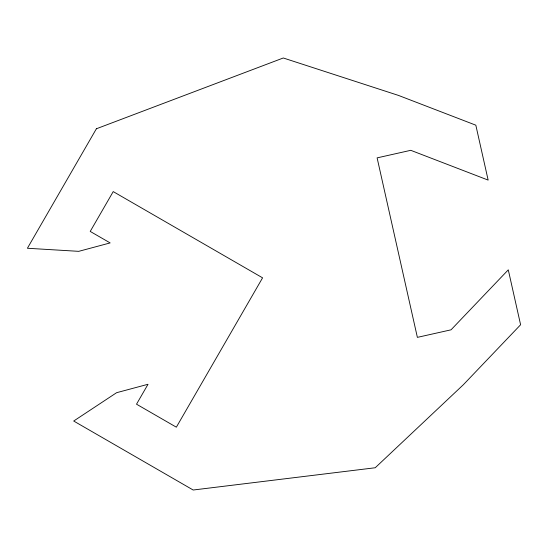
<?xml version="1.0" encoding="UTF-8"?>
<svg xmlns="http://www.w3.org/2000/svg" width="548" height="548" viewBox="0 0 548 548"><rect width="100%" height="100%" fill="white"/><g stroke="black" fill="none" stroke-linecap="round" stroke-linejoin="round"><path stroke-width="0.82" d="M96.386 128.773L27.4 248.258L78.727 251.34L110.141 242.922L90.221 231.427L113.217 191.601L262.581 277.829L176.346 427.187L136.514 404.191L148.015 384.278L116.601 392.697L73.692 421.028L193.177 490.015L375.216 467.759L463.355 384.73L520.6 324.759L508.284 269.842L451.038 329.821L417.377 337.369L377.113 157.872L410.767 150.316L488.145 180.093L475.828 125.184L398.451 95.407L283.289 57.985L96.386 128.773"/></g></svg>
